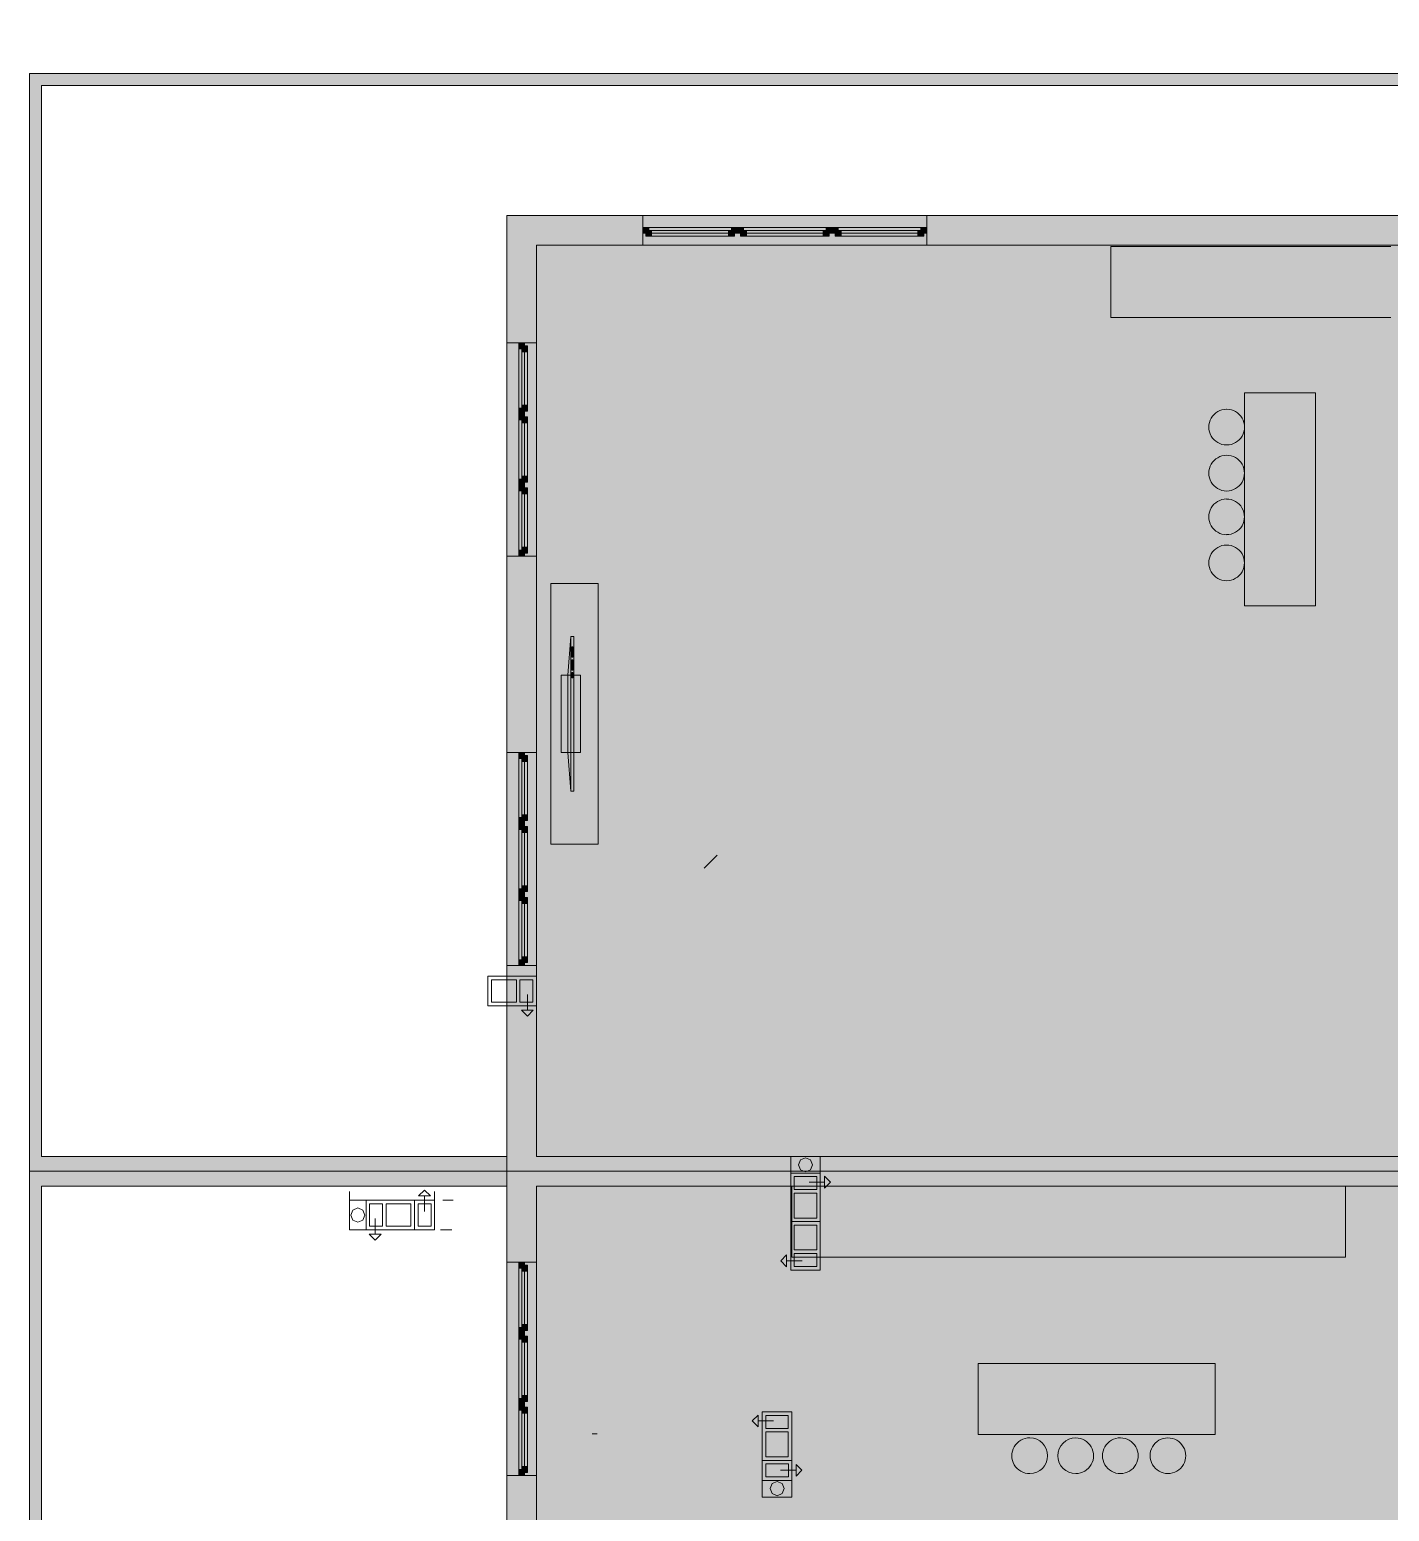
# Model space of a CAD drawing. Header units: centimetres. Extents: x -2733 to 2483, y -2206 to 1504.
# Drawn here: x -2198 to -1049, y -1092 to 160 of the extents above; entities that cross this region are included whole.
import ezdxf

# ---------------------------------------------------------------- set-up
doc = ezdxf.new("R2010")
doc.units = ezdxf.units.CM
for name, color, linetype, lineweight, true_color in [('kufiri i objektit', 7, 'Continuous', 0, 0xb36d4d), ('PDF_2D Drafting - General', 7, 'Continuous', 0, 0x7f7f7f), ('PDF_Equipment', 7, 'Continuous', 0, 0x6a6a6a), ('PDF_Muret', 7, 'Continuous', 0, 0x7f7f7f)]:
    doc.layers.add(name, color=color, linetype=linetype, lineweight=lineweight, true_color=true_color)
doc.layers.add('ndarjet-njesite', color=1, linetype='Continuous', lineweight=0)
doc.layers.add('PDF_Oxhaqet', color=7, linetype='Continuous', lineweight=0)

msp = doc.modelspace()

# ---------------------------------------------------------------- hatches: boundary and pattern name
at = {"layer": 'PDF_2D Drafting - General', "true_color": 0xf2f9ff, "transparency": 33554559}
msp.add_hatch(color=7, dxfattribs=at).paths.add_polyline_path([(283.9, 2.7), (296.4, 2.7), (296.4, -747.4), (283.9, -747.4), (-561.7, -747.4), (-561.7, -804.6), (-1794.7, -804.6), (-1794.7, -792.1), (-1794.7, 2.7)])
at = {"layer": 'PDF_2D Drafting - General', "true_color": 0xffffff, "transparency": 33554559}
for points in [[(-987.8, -409.2), (-1047.9, -409.2), (-1047.9, -83.5), (-1284.5, -83.5), (-1284.5, -23.5), (-1047.9, -23.5), (-987.8, -23.5)], [(-1186.7, -191.1), (-1194.2, -189.1), (-1199.7, -183.6), (-1201.7, -176), (-1199.7, -168.5), (-1194.2, -163), (-1186.7, -160.9), (-1179.1, -163), (-1173.6, -168.5), (-1171.6, -176), (-1173.6, -183.6), (-1179.1, -189.1)], [(-1186.7, -230), (-1194.2, -227.9), (-1199.7, -222.4), (-1201.7, -214.9), (-1199.7, -207.3), (-1194.2, -201.8), (-1186.7, -199.8), (-1179.1, -201.8), (-1173.6, -207.3), (-1171.6, -214.9), (-1173.6, -222.4), (-1179.1, -227.9)], [(-1186.7, -266.9), (-1194.2, -264.9), (-1199.7, -259.3), (-1201.7, -251.8), (-1199.7, -244.3), (-1194.2, -238.7), (-1186.7, -236.7), (-1179.1, -238.7), (-1173.6, -244.3), (-1171.6, -251.8), (-1173.6, -259.3), (-1179.1, -264.9)], [(-1186.7, -305.7), (-1194.2, -303.7), (-1199.7, -298.2), (-1201.7, -290.7), (-1199.7, -283.1), (-1194.2, -277.6), (-1186.7, -275.6), (-1179.1, -277.6), (-1173.6, -283.1), (-1171.6, -290.7), (-1173.6, -298.2), (-1179.1, -303.7)], [(-1086.2, -817.1), (-1086.2, -877.1), (-1494, -877.1), (-1554, -877.1), (-1554, -817.1)], [(-1353, -1059.9), (-1360.6, -1057.9), (-1366.1, -1052.4), (-1368.1, -1044.9), (-1366.1, -1037.3), (-1360.6, -1031.8), (-1353, -1029.8), (-1345.5, -1031.8), (-1339.9, -1037.3), (-1337.9, -1044.9), (-1339.9, -1052.4), (-1345.5, -1057.9)], [(-1314.1, -1059.9), (-1321.6, -1057.9), (-1327.2, -1052.4), (-1329.2, -1044.9), (-1327.2, -1037.3), (-1321.6, -1031.8), (-1314.1, -1029.8), (-1306.6, -1031.8), (-1301, -1037.3), (-1299, -1044.9), (-1301, -1052.4), (-1306.6, -1057.9)], [(-1276.4, -1059.9), (-1284, -1057.9), (-1289.5, -1052.4), (-1291.5, -1044.9), (-1289.5, -1037.3), (-1284, -1031.8), (-1276.4, -1029.8), (-1268.9, -1031.8), (-1263.4, -1037.3), (-1261.3, -1044.9), (-1263.4, -1052.4), (-1268.9, -1057.9)], [(-1236.3, -1059.9), (-1243.8, -1057.9), (-1249.3, -1052.4), (-1251.4, -1044.9), (-1249.3, -1037.3), (-1243.8, -1031.8), (-1236.3, -1029.8), (-1228.7, -1031.8), (-1223.2, -1037.3), (-1221.2, -1044.9), (-1223.2, -1052.4), (-1228.7, -1057.9)]]:
    msp.add_hatch(color=7, dxfattribs=at).paths.add_polyline_path(points)
at = {"layer": 'PDF_2D Drafting - General', "true_color": 0xfafafa, "transparency": 33554559}
msp.add_hatch(color=7, dxfattribs=at).paths.add_polyline_path([(-561.7, -804.6), (-561.7, -817.1), (-561.7, -928.1), (296.4, -928.1), (296.4, -1657.8), (-1794.7, -1657.8), (-1794.7, -804.6)])
at = {"layer": 'PDF_Equipment', "true_color": 0xffffff, "transparency": 33554559}
msp.add_hatch(color=7, dxfattribs=at).paths.add_polyline_path([(-1738.1, -483.4), (-1740.6, -483.4), (-1743.2, -450.8), (-1743.2, -385.6), (-1740.6, -353), (-1738.1, -353)])
at = {"layer": 'PDF_Muret', "true_color": 0xffffff, "transparency": 33554559}
for points in [[(-1679.9, -12.3), (-1679.9, -7.3), (-1674.9, -7.3), (-1674.9, -9.8), (-1677.4, -9.8), (-1677.4, -12.3)], [(-1607.4, -14.8), (-1672.4, -14.8), (-1672.4, -9.8), (-1674.9, -9.8), (-1674.9, -7.3), (-1604.9, -7.3), (-1604.9, -9.8), (-1607.4, -9.8)], [(-1599.9, -7.3), (-1599.9, -12.3), (-1602.4, -12.3), (-1602.4, -9.8), (-1604.9, -9.8), (-1604.9, -7.3)], [(-1599.9, -12.3), (-1599.9, -7.3), (-1594.9, -7.3), (-1594.9, -9.8), (-1597.4, -9.8), (-1597.4, -12.3)], [(-1527.4, -14.8), (-1592.4, -14.8), (-1592.4, -9.8), (-1594.9, -9.8), (-1594.9, -7.3), (-1524.9, -7.3), (-1524.9, -9.8), (-1527.4, -9.8)], [(-1519.9, -7.3), (-1519.9, -12.3), (-1522.4, -12.3), (-1522.4, -9.8), (-1524.9, -9.8), (-1524.9, -7.3)], [(-1519.9, -12.3), (-1519.9, -7.3), (-1514.9, -7.3), (-1514.9, -9.8), (-1517.4, -9.8), (-1517.4, -12.3)], [(-1447.4, -14.8), (-1512.4, -14.8), (-1512.4, -9.8), (-1514.9, -9.8), (-1514.9, -7.3), (-1444.9, -7.3), (-1444.9, -9.8), (-1447.4, -9.8)], [(-1439.9, -7.3), (-1439.9, -12.3), (-1442.4, -12.3), (-1442.4, -9.8), (-1444.9, -9.8), (-1444.9, -7.3)], [(-1779.7, -104.9), (-1779.7, -107.4), (-1782.2, -107.4), (-1782.2, -109.9), (-1784.7, -109.9), (-1784.7, -104.9)], [(-1777.2, -157.4), (-1782.2, -157.4), (-1782.2, -159.9), (-1784.7, -159.9), (-1784.7, -109.9), (-1782.2, -109.9), (-1782.2, -112.4), (-1777.2, -112.4)], [(-1784.7, -164.9), (-1784.7, -159.9), (-1782.2, -159.9), (-1782.2, -162.4), (-1779.7, -162.4), (-1779.7, -164.9)], [(-1779.7, -164.9), (-1779.7, -167.4), (-1782.2, -167.4), (-1782.2, -169.9), (-1784.7, -169.9), (-1784.7, -164.9)], [(-1777.2, -217.4), (-1782.2, -217.4), (-1782.2, -219.9), (-1784.7, -219.9), (-1784.7, -169.9), (-1782.2, -169.9), (-1782.2, -172.4), (-1777.2, -172.4)], [(-1784.7, -224.9), (-1784.7, -219.9), (-1782.2, -219.9), (-1782.2, -222.4), (-1779.7, -222.4), (-1779.7, -224.9)], [(-1779.7, -224.9), (-1779.7, -227.4), (-1782.2, -227.4), (-1782.2, -229.9), (-1784.7, -229.9), (-1784.7, -224.9)], [(-1777.2, -277.4), (-1782.2, -277.4), (-1782.2, -279.9), (-1784.7, -279.9), (-1784.7, -229.9), (-1782.2, -229.9), (-1782.2, -232.4), (-1777.2, -232.4)], [(-1784.7, -284.9), (-1784.7, -279.9), (-1782.2, -279.9), (-1782.2, -282.4), (-1779.7, -282.4), (-1779.7, -284.9)], [(-1784.7, -450.9), (-1779.7, -450.9), (-1779.7, -453.4), (-1782.2, -453.4), (-1782.2, -455.9), (-1784.7, -455.9)], [(-1777.2, -458.4), (-1777.2, -503.4), (-1782.2, -503.4), (-1782.2, -505.9), (-1784.7, -505.9), (-1784.7, -455.9), (-1782.2, -455.9), (-1782.2, -458.4)], [(-1779.7, -510.9), (-1784.7, -510.9), (-1784.7, -505.9), (-1782.2, -505.9), (-1782.2, -508.4), (-1779.7, -508.4)], [(-1784.7, -510.9), (-1779.7, -510.9), (-1779.7, -513.4), (-1782.2, -513.4), (-1782.2, -515.9), (-1784.7, -515.9)], [(-1777.2, -518.4), (-1777.2, -563.4), (-1782.2, -563.4), (-1782.2, -565.9), (-1784.7, -565.9), (-1784.7, -515.9), (-1782.2, -515.9), (-1782.2, -518.4)], [(-1779.7, -570.9), (-1784.7, -570.9), (-1784.7, -565.9), (-1782.2, -565.9), (-1782.2, -568.4), (-1779.7, -568.4)], [(-1784.7, -570.9), (-1779.7, -570.9), (-1779.7, -573.4), (-1782.2, -573.4), (-1782.2, -575.9), (-1784.7, -575.9)], [(-1777.2, -578.4), (-1777.2, -623.4), (-1782.2, -623.4), (-1782.2, -625.9), (-1784.7, -625.9), (-1784.7, -575.9), (-1782.2, -575.9), (-1782.2, -578.4)], [(-1779.7, -630.9), (-1784.7, -630.9), (-1784.7, -625.9), (-1782.2, -625.9), (-1782.2, -628.4), (-1779.7, -628.4)], [(-1779.7, -881.5), (-1779.7, -884), (-1782.2, -884), (-1782.2, -886.4), (-1784.7, -886.4), (-1784.7, -881.5)], [(-1777.2, -934), (-1782.2, -934), (-1782.2, -936.5), (-1784.7, -936.5), (-1784.7, -886.4), (-1782.2, -886.4), (-1782.2, -889), (-1777.2, -889)], [(-1784.7, -941.5), (-1784.7, -936.5), (-1782.2, -936.5), (-1782.2, -939), (-1779.7, -939), (-1779.7, -941.5)], [(-1779.7, -941.5), (-1779.7, -943.9), (-1782.2, -943.9), (-1782.2, -946.5), (-1784.7, -946.5), (-1784.7, -941.5)], [(-1777.2, -994), (-1782.2, -994), (-1782.2, -996.5), (-1784.7, -996.5), (-1784.7, -946.5), (-1782.2, -946.5), (-1782.2, -949), (-1777.2, -949)], [(-1784.7, -1001.4), (-1784.7, -996.5), (-1782.2, -996.5), (-1782.2, -999), (-1779.7, -999), (-1779.7, -1001.4)], [(-1779.7, -1001.4), (-1779.7, -1004), (-1782.2, -1004), (-1782.2, -1006.5), (-1784.7, -1006.5), (-1784.7, -1001.4)], [(-1777.2, -1054), (-1782.2, -1054), (-1782.2, -1056.5), (-1784.7, -1056.5), (-1784.7, -1006.5), (-1782.2, -1006.5), (-1782.2, -1009), (-1777.2, -1009)], [(-1784.7, -1061.5), (-1784.7, -1056.5), (-1782.2, -1056.5), (-1782.2, -1059), (-1779.7, -1059), (-1779.7, -1061.5)]]:
    msp.add_hatch(color=7, dxfattribs=at).paths.add_polyline_path(points)

# ---------------------------------------------------------------- linework, layer by layer
at = {"layer": 'kufiri i objektit', "lineweight": 5}
msp.add_lwpolyline([(293.9, 39.3), (293.9, 122.7), (-2197.9, 122.7), (-2197.9, -1778), (2482.6, -1778), (2482.6, 1504), (532.4, 1504), (532.4, 39.3)], close=True, dxfattribs=at)
at = {"layer": 'ndarjet-njesite'}
for points in [[(308.9, 2.7), (308.9, -747.4), (-561.7, -747.4), (-561.7, -804.6), (-1794.7, -804.6), (-1794.7, -792.1), (-1794.7, 2.7)], [(-561.7, -804.6), (-561.7, -817.1), (-561.7, -928.1), (296.4, -928.1), (296.4, -1657.8), (-1794.7, -1657.8), (-1794.7, -804.6), (-561.7, -804.6)]]:
    msp.add_lwpolyline(points, close=True, dxfattribs=at)
msp.add_lwpolyline([(-1794.7, -804.6), (-2197.9, -804.6)], dxfattribs=at)
at = {"layer": 'PDF_2D Drafting - General', "lineweight": 9}
for points in [[(-1794.7, 2.7), (-1794.7, -792.1)], [(283.9, 2.7), (-1794.7, 2.7)], [(-1284.5, -83.5), (-1284.5, -23.5)], [(-1284.5, -23.5), (-1047.9, -23.5)], [(-1047.9, -83.5), (-1284.5, -83.5)], [(-1171.5, -327.1), (-1171.5, -147.1)], [(-1171.5, -147.1), (-1111.5, -147.1)], [(-1111.5, -147.1), (-1111.5, -327.1)], [(-1757.5, -308.2), (-1757.5, -528.2)], [(-1717.5, -308.2), (-1757.5, -308.2)], [(-1717.5, -528.2), (-1717.5, -308.2)], [(-1111.5, -327.1), (-1171.5, -327.1)], [(-1757.5, -528.2), (-1717.5, -528.2)], [(-1794.7, -792.1), (-1794.7, -804.6)], [(-1794.7, -804.6), (-1794.7, -1657.8)], [(-561.7, -804.6), (-1794.7, -804.6)], [(-1794.7, -804.6), (-561.7, -804.6)], [(-1554, -817.1), (-1554, -877.1)], [(-1086.2, -817.1), (-1554, -817.1)], [(-1086.2, -877.1), (-1086.2, -817.1)], [(-1554, -877.1), (-1494, -877.1)], [(-1494, -877.1), (-1086.2, -877.1)], [(-1196.5, -967.1), (-1396.5, -967.1)], [(-1396.5, -967.1), (-1396.5, -1027.1)], [(-1196.5, -1027.1), (-1196.5, -967.1)], [(-1396.5, -1027.1), (-1196.5, -1027.1)]]:
    msp.add_lwpolyline(points, dxfattribs=at)
for centre, start, end in [((-1353, -1044.9), 270.0008, 89.9992), ((-1314.1, -1044.9), 90.0013, 269.9987)]:
    msp.add_arc(centre, 15.1, start, end, dxfattribs=at)
for centre, major_axis, ratio, start_param, end_param in [((-1186.7, -176), (0, 15.1), 0.99863, 6.28264, 9.425323), ((-1186.6, -176), (0, 15.1), 0.999224, 3.140658, 6.28412), ((-1186.7, -214.9), (1.5, -15), 0.998964, 3.039734, 6.181606), ((-1186.7, -214.9), (3.8, 14.6), 0.999599, 3.398994, 6.541517), ((-1186.7, -251.8), (-1.6, 15), 0.998968, 6.178607, 9.320469), ((-1186.7, -251.8), (4, 14.5), 0.999607, 3.412667, 6.555165), ((-1186.7, -290.7), (1.5, 15), 0.99896, 0.098876, 3.24076), ((-1186.7, -290.7), (-3.7, 14.6), 0.999591, 2.895686, 6.038232), ((-1353, -1044.9), (4, -14.6), 0.999659, 2.875878, 6.017847), ((-1314.1, -1044.9), (2.1, 14.9), 0.999324, 3.283928, 6.426245), ((-1276.4, -1044.9), (-3.6, 14.7), 0.999604, 6.042229, 9.18476), ((-1276.4, -1044.9), (1.4, 15), 0.998967, 3.236862, 6.378721), ((-1236.3, -1044.9), (3.7, -14.6), 0.999613, 2.89535, 6.037885), ((-1236.3, -1044.9), (1.4, 15), 0.998967, 3.236862, 6.378721)]:
    msp.add_ellipse(centre, major_axis=major_axis, ratio=ratio, start_param=start_param, end_param=end_param, dxfattribs=at)
at = {"layer": 'PDF_2D Drafting - General', "color": 7, "true_color": 0xffffff, "transparency": 33554559}
for points in [[(-1111.5, -147.1), (-1111.5, -327.1), (-1171.5, -147.1), (-1171.5, -327.1)], [(-1717.5, -308.2), (-1717.5, -528.2), (-1757.5, -308.2), (-1757.5, -528.2)], [(-1396.5, -967.1), (-1196.5, -967.1), (-1396.5, -1027.1), (-1196.5, -1027.1)]]:
    msp.add_solid(points, dxfattribs=at)
at = {"layer": 'PDF_Equipment', "lineweight": 13}
for points in [[(-1740.6, -353), (-1743.2, -385.6)], [(-1738.1, -353), (-1740.6, -353)], [(-1740.6, -483.4), (-1740.6, -353)], [(-1739.7, -370.4), (-1739.7, -361.7)], [(-1739.7, -361.7), (-1739.1, -361.7)], [(-1739.1, -361.7), (-1739.1, -370.4)], [(-1738.1, -483.4), (-1738.1, -353)], [(-1739.1, -370.4), (-1739.7, -370.4)], [(-1739.7, -381.3), (-1739.7, -372.6)], [(-1739.7, -372.6), (-1739.1, -372.6)], [(-1739.1, -372.6), (-1739.1, -381.3)], [(-1748.8, -385.6), (-1748.8, -450.8)], [(-1732.5, -385.6), (-1748.8, -385.6)], [(-1743.2, -385.6), (-1743.2, -450.8)], [(-1739.1, -381.3), (-1739.7, -381.3)], [(-1739.7, -387.8), (-1739.7, -383.4)], [(-1739.7, -383.4), (-1739.1, -383.4)], [(-1739.1, -387.8), (-1739.7, -387.8)], [(-1739.1, -383.4), (-1739.1, -387.8)], [(-1732.5, -450.8), (-1732.5, -385.6)], [(-1748.8, -450.8), (-1732.5, -450.8)], [(-1743.2, -450.8), (-1740.6, -483.4)], [(-1740.6, -483.4), (-1738.1, -483.4)]]:
    msp.add_lwpolyline(points, dxfattribs=at)
at = {"layer": 'PDF_Equipment', "color": 7, "true_color": 0xffffff, "transparency": 33554559}
msp.add_solid([(-1732.5, -450.8), (-1748.8, -450.8), (-1732.5, -385.6), (-1748.8, -385.6)], dxfattribs=at)
at = {"layer": 'PDF_Muret', "color": 251, "lineweight": 5, "true_color": 0x6a6a6a}
for points in [[(-2187.9, 112.7), (283.9, 112.7)], [(-2187.9, -792.1), (-2187.9, 112.7)], [(-1679.9, 2.7), (-1794.7, 2.7)], [(-1794.7, 2.7), (-1794.7, -104.9)], [(-1679.9, 2.7), (-1679.9, -7.3)], [(-1679.9, 2.7), (-1679.9, -7.3)], [(-1439.9, 2.7), (-1439.9, -7.3)], [(-856.1, 2.7), (-1439.9, 2.7)], [(-1439.9, 2.7), (-1439.9, -7.3)], [(-1679.9, -7.3), (-1679.9, -12.3)], [(-1679.9, -7.3), (-1679.9, -12.3)], [(-1679.9, -7.3), (-1679.9, -12.3)], [(-1679.9, -12.3), (-1679.9, -22.3)], [(-1679.9, -12.3), (-1679.9, -22.3)], [(-1439.9, -7.3), (-1439.9, -12.3)], [(-1439.9, -7.3), (-1439.9, -12.3)], [(-1439.9, -7.3), (-1439.9, -12.3)], [(-1439.9, -12.3), (-1439.9, -22.3)], [(-1439.9, -12.3), (-1439.9, -22.3)], [(-1769.7, -22.3), (-1679.9, -22.3)], [(-1769.7, -104.9), (-1769.7, -22.3)], [(-1439.9, -22.3), (-986.2, -22.3)], [(-1794.7, -104.9), (-1784.7, -104.9)], [(-1794.7, -104.9), (-1784.7, -104.9)], [(-1784.7, -104.9), (-1779.7, -104.9)], [(-1784.7, -104.9), (-1779.7, -104.9)], [(-1784.7, -104.9), (-1779.7, -104.9)], [(-1779.7, -104.9), (-1769.7, -104.9)], [(-1779.7, -104.9), (-1769.7, -104.9)], [(-1794.7, -284.9), (-1784.7, -284.9)], [(-1794.7, -284.9), (-1794.7, -450.9)], [(-1794.7, -284.9), (-1784.7, -284.9)], [(-1784.7, -284.9), (-1779.7, -284.9)], [(-1784.7, -284.9), (-1779.7, -284.9)], [(-1784.7, -284.9), (-1779.7, -284.9)], [(-1779.7, -284.9), (-1769.7, -284.9)], [(-1779.7, -284.9), (-1769.7, -284.9)], [(-1769.7, -450.9), (-1769.7, -284.9)], [(-1794.7, -450.9), (-1784.7, -450.9)], [(-1794.7, -450.9), (-1784.7, -450.9)], [(-1784.7, -450.9), (-1779.7, -450.9)], [(-1784.7, -450.9), (-1779.7, -450.9)], [(-1784.7, -450.9), (-1779.7, -450.9)], [(-1779.7, -450.9), (-1769.7, -450.9)], [(-1779.7, -450.9), (-1769.7, -450.9)], [(-1794.7, -630.9), (-1784.7, -630.9)], [(-1794.7, -630.9), (-1794.7, -792.1)], [(-1794.7, -630.9), (-1784.7, -630.9)], [(-1784.7, -630.9), (-1779.7, -630.9)], [(-1784.7, -630.9), (-1779.7, -630.9)], [(-1784.7, -630.9), (-1779.7, -630.9)], [(-1779.7, -630.9), (-1769.7, -630.9)], [(-1779.7, -630.9), (-1769.7, -630.9)], [(-1769.7, -792.1), (-1769.7, -630.9)], [(-1794.7, -792.1), (-2187.9, -792.1)], [(-986.2, -792.1), (-1769.7, -792.1)], [(-2187.9, -817.1), (-1794.7, -817.1)], [(-2187.9, -1768), (-2187.9, -817.1)], [(-1794.7, -817.1), (-1794.7, -881.5)], [(-1769.7, -817.1), (-986.2, -817.1)], [(-1769.7, -881.5), (-1769.7, -817.1)], [(-1794.7, -881.5), (-1784.7, -881.5)], [(-1794.7, -881.5), (-1784.7, -881.5)], [(-1784.7, -881.5), (-1779.7, -881.5)], [(-1784.7, -881.5), (-1779.7, -881.5)], [(-1784.7, -881.5), (-1779.7, -881.5)], [(-1779.7, -881.5), (-1769.7, -881.5)], [(-1779.7, -881.5), (-1769.7, -881.5)], [(-1794.7, -1061.5), (-1784.7, -1061.5)], [(-1794.7, -1061.5), (-1794.7, -1264.4)], [(-1794.7, -1061.5), (-1784.7, -1061.5)], [(-1784.7, -1061.5), (-1779.7, -1061.5)], [(-1784.7, -1061.5), (-1779.7, -1061.5)], [(-1784.7, -1061.5), (-1779.7, -1061.5)], [(-1779.7, -1061.5), (-1769.7, -1061.5)], [(-1779.7, -1061.5), (-1769.7, -1061.5)], [(-1769.7, -1264.4), (-1769.7, -1061.5)]]:
    msp.add_lwpolyline(points, dxfattribs=at)
at = {"layer": 'PDF_Muret', "lineweight": 5}
for points in [[(-1679.9, 2.7), (-1439.9, 2.7)], [(-1674.9, -7.3), (-1679.9, -7.3)], [(-1679.9, -12.3), (-1677.4, -12.3)], [(-1677.4, -12.3), (-1677.4, -9.8)], [(-1677.4, -9.8), (-1674.9, -9.8)], [(-1672.4, -9.8), (-1677.4, -9.8)], [(-1677.4, -9.8), (-1677.4, -14.8)], [(-1674.9, -9.8), (-1674.9, -7.3)], [(-1604.9, -7.3), (-1674.9, -7.3)], [(-1672.4, -14.8), (-1672.4, -9.8)], [(-1607.4, -9.8), (-1672.4, -9.8)], [(-1672.4, -12.3), (-1607.4, -12.3)], [(-1602.4, -9.8), (-1607.4, -9.8)], [(-1607.4, -9.8), (-1607.4, -14.8)], [(-1599.9, -7.3), (-1604.9, -7.3)], [(-1604.9, -7.3), (-1604.9, -9.8)], [(-1604.9, -9.8), (-1602.4, -9.8)], [(-1602.4, -9.8), (-1602.4, -12.3)], [(-1602.4, -14.8), (-1602.4, -9.8)], [(-1602.4, -12.3), (-1599.9, -12.3)], [(-1594.9, -7.3), (-1599.9, -7.3)], [(-1599.9, -12.3), (-1597.4, -12.3)], [(-1597.4, -12.3), (-1597.4, -9.8)], [(-1597.4, -9.8), (-1594.9, -9.8)], [(-1592.4, -9.8), (-1597.4, -9.8)], [(-1597.4, -9.8), (-1597.4, -14.8)], [(-1594.9, -9.8), (-1594.9, -7.3)], [(-1524.9, -7.3), (-1594.9, -7.3)], [(-1592.4, -14.8), (-1592.4, -9.8)], [(-1527.4, -9.8), (-1592.4, -9.8)], [(-1592.4, -12.3), (-1527.4, -12.3)], [(-1522.4, -9.8), (-1527.4, -9.8)], [(-1527.4, -9.8), (-1527.4, -14.8)], [(-1519.9, -7.3), (-1524.9, -7.3)], [(-1524.9, -7.3), (-1524.9, -9.8)], [(-1524.9, -9.8), (-1522.4, -9.8)], [(-1522.4, -9.8), (-1522.4, -12.3)], [(-1522.4, -14.8), (-1522.4, -9.8)], [(-1522.4, -12.3), (-1519.9, -12.3)], [(-1514.9, -7.3), (-1519.9, -7.3)], [(-1519.9, -12.3), (-1517.4, -12.3)], [(-1517.4, -12.3), (-1517.4, -9.8)], [(-1517.4, -9.8), (-1514.9, -9.8)], [(-1512.4, -9.8), (-1517.4, -9.8)], [(-1517.4, -9.8), (-1517.4, -14.8)], [(-1514.9, -9.8), (-1514.9, -7.3)], [(-1444.9, -7.3), (-1514.9, -7.3)], [(-1512.4, -14.8), (-1512.4, -9.8)], [(-1447.4, -9.8), (-1512.4, -9.8)], [(-1512.4, -12.3), (-1447.4, -12.3)], [(-1442.4, -9.8), (-1447.4, -9.8)], [(-1447.4, -9.8), (-1447.4, -14.8)], [(-1439.9, -7.3), (-1444.9, -7.3)], [(-1444.9, -7.3), (-1444.9, -9.8)], [(-1444.9, -9.8), (-1442.4, -9.8)], [(-1442.4, -9.8), (-1442.4, -12.3)], [(-1442.4, -14.8), (-1442.4, -9.8)], [(-1442.4, -12.3), (-1439.9, -12.3)], [(-1679.9, -22.3), (-1439.9, -22.3)], [(-1677.4, -14.8), (-1672.4, -14.8)], [(-1672.4, -14.8), (-1607.4, -14.8)], [(-1672.4, -14.8), (-1607.4, -14.8)], [(-1607.4, -14.8), (-1602.4, -14.8)], [(-1597.4, -14.8), (-1592.4, -14.8)], [(-1592.4, -14.8), (-1527.4, -14.8)], [(-1592.4, -14.8), (-1527.4, -14.8)], [(-1527.4, -14.8), (-1522.4, -14.8)], [(-1517.4, -14.8), (-1512.4, -14.8)], [(-1512.4, -14.8), (-1447.4, -14.8)], [(-1512.4, -14.8), (-1447.4, -14.8)], [(-1447.4, -14.8), (-1442.4, -14.8)], [(-1794.7, -104.9), (-1794.7, -284.9)], [(-1784.7, -109.9), (-1784.7, -104.9)], [(-1782.2, -109.9), (-1784.7, -109.9)], [(-1784.7, -159.9), (-1784.7, -109.9)], [(-1779.7, -107.4), (-1782.2, -107.4)], [(-1782.2, -107.4), (-1782.2, -109.9)], [(-1782.2, -112.4), (-1782.2, -107.4)], [(-1782.2, -107.4), (-1777.2, -107.4)], [(-1777.2, -112.4), (-1782.2, -112.4)], [(-1782.2, -157.4), (-1782.2, -112.4)], [(-1779.7, -104.9), (-1779.7, -107.4)], [(-1779.7, -112.4), (-1779.7, -157.4)], [(-1777.2, -107.4), (-1777.2, -112.4)], [(-1777.2, -112.4), (-1777.2, -157.4)], [(-1777.2, -112.4), (-1777.2, -157.4)], [(-1769.7, -104.9), (-1769.7, -284.9)], [(-1784.7, -164.9), (-1784.7, -159.9)], [(-1784.7, -159.9), (-1782.2, -159.9)], [(-1782.2, -162.4), (-1782.2, -157.4)], [(-1782.2, -157.4), (-1777.2, -157.4)], [(-1782.2, -159.9), (-1782.2, -162.4)], [(-1782.2, -162.4), (-1779.7, -162.4)], [(-1777.2, -162.4), (-1782.2, -162.4)], [(-1779.7, -162.4), (-1779.7, -164.9)], [(-1777.2, -157.4), (-1777.2, -162.4)], [(-1784.7, -169.9), (-1784.7, -164.9)], [(-1782.2, -169.9), (-1784.7, -169.9)], [(-1784.7, -219.9), (-1784.7, -169.9)], [(-1779.7, -167.4), (-1782.2, -167.4)], [(-1782.2, -167.4), (-1782.2, -169.9)], [(-1782.2, -172.4), (-1782.2, -167.4)], [(-1782.2, -167.4), (-1777.2, -167.4)], [(-1777.2, -172.4), (-1782.2, -172.4)], [(-1782.2, -217.4), (-1782.2, -172.4)], [(-1779.7, -164.9), (-1779.7, -167.4)], [(-1779.7, -172.4), (-1779.7, -217.4)], [(-1777.2, -167.4), (-1777.2, -172.4)], [(-1777.2, -172.4), (-1777.2, -217.4)], [(-1777.2, -172.4), (-1777.2, -217.4)], [(-1784.7, -224.9), (-1784.7, -219.9)], [(-1784.7, -219.9), (-1782.2, -219.9)], [(-1784.7, -229.9), (-1784.7, -224.9)], [(-1782.2, -222.4), (-1782.2, -217.4)], [(-1782.2, -217.4), (-1777.2, -217.4)], [(-1782.2, -219.9), (-1782.2, -222.4)], [(-1782.2, -222.4), (-1779.7, -222.4)], [(-1777.2, -222.4), (-1782.2, -222.4)], [(-1779.7, -222.4), (-1779.7, -224.9)], [(-1779.7, -224.9), (-1779.7, -227.4)], [(-1777.2, -217.4), (-1777.2, -222.4)], [(-1782.2, -229.9), (-1784.7, -229.9)], [(-1784.7, -279.9), (-1784.7, -229.9)], [(-1779.7, -227.4), (-1782.2, -227.4)], [(-1782.2, -227.4), (-1782.2, -229.9)], [(-1782.2, -232.4), (-1782.2, -227.4)], [(-1782.2, -227.4), (-1777.2, -227.4)], [(-1777.2, -232.4), (-1782.2, -232.4)], [(-1782.2, -277.4), (-1782.2, -232.4)], [(-1779.7, -232.4), (-1779.7, -277.4)], [(-1777.2, -227.4), (-1777.2, -232.4)], [(-1777.2, -232.4), (-1777.2, -277.4)], [(-1777.2, -232.4), (-1777.2, -277.4)], [(-1784.7, -284.9), (-1784.7, -279.9)], [(-1784.7, -279.9), (-1782.2, -279.9)], [(-1782.2, -282.4), (-1782.2, -277.4)], [(-1782.2, -277.4), (-1777.2, -277.4)], [(-1782.2, -279.9), (-1782.2, -282.4)], [(-1782.2, -282.4), (-1779.7, -282.4)], [(-1777.2, -282.4), (-1782.2, -282.4)], [(-1779.7, -282.4), (-1779.7, -284.9)], [(-1777.2, -277.4), (-1777.2, -282.4)], [(-1794.7, -630.9), (-1794.7, -450.9)], [(-1784.7, -450.9), (-1784.7, -455.9)], [(-1784.7, -455.9), (-1782.2, -455.9)], [(-1784.7, -455.9), (-1784.7, -505.9)], [(-1782.2, -455.9), (-1782.2, -453.4)], [(-1782.2, -453.4), (-1779.7, -453.4)], [(-1782.2, -453.4), (-1782.2, -458.4)], [(-1777.2, -453.4), (-1782.2, -453.4)], [(-1782.2, -458.4), (-1777.2, -458.4)], [(-1782.2, -458.4), (-1782.2, -503.4)], [(-1779.7, -453.4), (-1779.7, -450.9)], [(-1779.7, -503.4), (-1779.7, -458.4)], [(-1777.2, -458.4), (-1777.2, -453.4)], [(-1777.2, -503.4), (-1777.2, -458.4)], [(-1777.2, -503.4), (-1777.2, -458.4)], [(-1769.7, -630.9), (-1769.7, -450.9)], [(-1782.2, -505.9), (-1784.7, -505.9)], [(-1784.7, -505.9), (-1784.7, -510.9)], [(-1784.7, -510.9), (-1784.7, -515.9)], [(-1777.2, -503.4), (-1782.2, -503.4)], [(-1782.2, -503.4), (-1782.2, -508.4)], [(-1782.2, -508.4), (-1782.2, -505.9)], [(-1779.7, -508.4), (-1782.2, -508.4)], [(-1782.2, -508.4), (-1777.2, -508.4)], [(-1779.7, -510.9), (-1779.7, -508.4)], [(-1779.7, -513.4), (-1779.7, -510.9)], [(-1777.2, -508.4), (-1777.2, -503.4)], [(-1784.7, -515.9), (-1782.2, -515.9)], [(-1784.7, -515.9), (-1784.7, -565.9)], [(-1782.2, -515.9), (-1782.2, -513.4)], [(-1782.2, -513.4), (-1779.7, -513.4)], [(-1782.2, -513.4), (-1782.2, -518.4)], [(-1777.2, -513.4), (-1782.2, -513.4)], [(-1782.2, -518.4), (-1777.2, -518.4)], [(-1782.2, -518.4), (-1782.2, -563.4)], [(-1779.7, -563.4), (-1779.7, -518.4)], [(-1777.2, -518.4), (-1777.2, -513.4)], [(-1777.2, -563.4), (-1777.2, -518.4)], [(-1777.2, -563.4), (-1777.2, -518.4)], [(-1782.2, -565.9), (-1784.7, -565.9)], [(-1784.7, -565.9), (-1784.7, -570.9)], [(-1784.7, -570.9), (-1784.7, -575.9)], [(-1777.2, -563.4), (-1782.2, -563.4)], [(-1782.2, -563.4), (-1782.2, -568.4)], [(-1782.2, -568.4), (-1782.2, -565.9)], [(-1779.7, -568.4), (-1782.2, -568.4)], [(-1782.2, -568.4), (-1777.2, -568.4)], [(-1782.2, -575.9), (-1782.2, -573.4)], [(-1782.2, -573.4), (-1779.7, -573.4)], [(-1782.2, -573.4), (-1782.2, -578.4)], [(-1777.2, -573.4), (-1782.2, -573.4)], [(-1779.7, -570.9), (-1779.7, -568.4)], [(-1779.7, -573.4), (-1779.7, -570.9)], [(-1777.2, -568.4), (-1777.2, -563.4)], [(-1777.2, -578.4), (-1777.2, -573.4)], [(-1784.7, -575.9), (-1782.2, -575.9)], [(-1784.7, -575.9), (-1784.7, -625.9)], [(-1782.2, -578.4), (-1777.2, -578.4)], [(-1782.2, -578.4), (-1782.2, -623.4)], [(-1779.7, -623.4), (-1779.7, -578.4)], [(-1777.2, -623.4), (-1777.2, -578.4)], [(-1777.2, -623.4), (-1777.2, -578.4)], [(-1777.2, -623.4), (-1782.2, -623.4)], [(-1782.2, -623.4), (-1782.2, -628.4)], [(-1777.2, -628.4), (-1777.2, -623.4)], [(-1782.2, -625.9), (-1784.7, -625.9)], [(-1784.7, -625.9), (-1784.7, -630.9)], [(-1782.2, -628.4), (-1782.2, -625.9)], [(-1779.7, -628.4), (-1782.2, -628.4)], [(-1782.2, -628.4), (-1777.2, -628.4)], [(-1779.7, -630.9), (-1779.7, -628.4)], [(-1794.7, -881.5), (-1794.7, -1061.5)], [(-1784.7, -886.4), (-1784.7, -881.5)], [(-1782.2, -886.4), (-1784.7, -886.4)], [(-1784.7, -936.5), (-1784.7, -886.4)], [(-1779.7, -884), (-1782.2, -884)], [(-1782.2, -884), (-1782.2, -886.4)], [(-1782.2, -889), (-1782.2, -884)], [(-1782.2, -884), (-1777.2, -884)], [(-1779.7, -881.5), (-1779.7, -884)], [(-1777.2, -884), (-1777.2, -889)], [(-1769.7, -881.5), (-1769.7, -1061.5)], [(-1777.2, -889), (-1782.2, -889)], [(-1782.2, -934), (-1782.2, -889)], [(-1779.7, -889), (-1779.7, -934)], [(-1777.2, -889), (-1777.2, -934)], [(-1777.2, -889), (-1777.2, -934)], [(-1784.7, -941.5), (-1784.7, -936.5)], [(-1784.7, -936.5), (-1782.2, -936.5)], [(-1782.2, -939), (-1782.2, -934)], [(-1782.2, -934), (-1777.2, -934)], [(-1782.2, -936.5), (-1782.2, -939)], [(-1777.2, -934), (-1777.2, -939)], [(-1784.7, -946.5), (-1784.7, -941.5)], [(-1782.2, -946.5), (-1784.7, -946.5)], [(-1784.7, -996.5), (-1784.7, -946.5)], [(-1782.2, -939), (-1779.7, -939)], [(-1777.2, -939), (-1782.2, -939)], [(-1779.7, -943.9), (-1782.2, -943.9)], [(-1782.2, -943.9), (-1782.2, -946.5)], [(-1782.2, -949), (-1782.2, -943.9)], [(-1782.2, -943.9), (-1777.2, -943.9)], [(-1777.2, -949), (-1782.2, -949)], [(-1782.2, -994), (-1782.2, -949)], [(-1779.7, -939), (-1779.7, -941.5)], [(-1779.7, -941.5), (-1779.7, -943.9)], [(-1779.7, -949), (-1779.7, -994)], [(-1777.2, -943.9), (-1777.2, -949)], [(-1777.2, -949), (-1777.2, -994)], [(-1777.2, -949), (-1777.2, -994)], [(-1784.7, -1001.4), (-1784.7, -996.5)], [(-1784.7, -996.5), (-1782.2, -996.5)], [(-1782.2, -999), (-1782.2, -994)], [(-1782.2, -994), (-1777.2, -994)], [(-1782.2, -996.5), (-1782.2, -999)], [(-1782.2, -999), (-1779.7, -999)], [(-1777.2, -999), (-1782.2, -999)], [(-1779.7, -999), (-1779.7, -1001.4)], [(-1777.2, -994), (-1777.2, -999)], [(-1784.7, -1006.5), (-1784.7, -1001.4)], [(-1782.2, -1006.5), (-1784.7, -1006.5)], [(-1784.7, -1056.5), (-1784.7, -1006.5)], [(-1779.7, -1004), (-1782.2, -1004)], [(-1782.2, -1004), (-1782.2, -1006.5)], [(-1782.2, -1009), (-1782.2, -1004)], [(-1782.2, -1004), (-1777.2, -1004)], [(-1777.2, -1009), (-1782.2, -1009)], [(-1782.2, -1054), (-1782.2, -1009)], [(-1779.7, -1001.4), (-1779.7, -1004)], [(-1779.7, -1009), (-1779.7, -1054)], [(-1777.2, -1004), (-1777.2, -1009)], [(-1777.2, -1009), (-1777.2, -1054)], [(-1777.2, -1009), (-1777.2, -1054)], [(-1784.7, -1061.5), (-1784.7, -1056.5)], [(-1784.7, -1056.5), (-1782.2, -1056.5)], [(-1782.2, -1059), (-1782.2, -1054)], [(-1782.2, -1054), (-1777.2, -1054)], [(-1782.2, -1056.5), (-1782.2, -1059)], [(-1782.2, -1059), (-1779.7, -1059)], [(-1777.2, -1059), (-1782.2, -1059)], [(-1779.7, -1059), (-1779.7, -1061.5)], [(-1777.2, -1054), (-1777.2, -1059)]]:
    msp.add_lwpolyline(points, dxfattribs=at)
at = {"layer": 'PDF_Muret', "color": 7, "true_color": 0xffffff, "transparency": 33554559}
for points in [[(293.9, 122.7), (283.9, 112.7), (-2197.9, 122.7), (-2187.9, 112.7)], [(-2197.9, 122.7), (-2187.9, 112.7), (-2197.9, -1778), (-2187.9, -1768)], [(-1794.7, 2.7), (-1679.9, 2.7), (-1769.7, -22.3), (-1679.9, -22.3)], [(-1794.7, 2.7), (-1769.7, -22.3), (-1794.7, -104.9), (-1769.7, -104.9)], [(-1439.9, 2.7), (-1439.9, -22.3), (-1679.9, 2.7), (-1679.9, -22.3)], [(-1439.9, 2.7), (-856.1, 2.7), (-1439.9, -22.3), (-856.1, -22.3)], [(-1677.4, -14.8), (-1677.4, -9.8), (-1672.4, -14.8), (-1672.4, -9.8)], [(-1607.4, -9.8), (-1607.4, -14.8), (-1672.4, -9.8), (-1672.4, -14.8)], [(-1602.4, -9.8), (-1602.4, -14.8), (-1607.4, -9.8), (-1607.4, -14.8)], [(-1597.4, -14.8), (-1597.4, -9.8), (-1592.4, -14.8), (-1592.4, -9.8)], [(-1527.4, -9.8), (-1527.4, -14.8), (-1592.4, -9.8), (-1592.4, -14.8)], [(-1522.4, -9.8), (-1522.4, -14.8), (-1527.4, -9.8), (-1527.4, -14.8)], [(-1517.4, -14.8), (-1517.4, -9.8), (-1512.4, -14.8), (-1512.4, -9.8)], [(-1447.4, -9.8), (-1447.4, -14.8), (-1512.4, -9.8), (-1512.4, -14.8)], [(-1442.4, -9.8), (-1442.4, -14.8), (-1447.4, -9.8), (-1447.4, -14.8)], [(-1794.7, -284.9), (-1794.7, -104.9), (-1769.7, -284.9), (-1769.7, -104.9)], [(-1777.2, -107.4), (-1777.2, -112.4), (-1782.2, -107.4), (-1782.2, -112.4)], [(-1782.2, -157.4), (-1782.2, -112.4), (-1777.2, -157.4), (-1777.2, -112.4)], [(-1782.2, -162.4), (-1782.2, -157.4), (-1777.2, -162.4), (-1777.2, -157.4)], [(-1777.2, -167.4), (-1777.2, -172.4), (-1782.2, -167.4), (-1782.2, -172.4)], [(-1782.2, -217.4), (-1782.2, -172.4), (-1777.2, -217.4), (-1777.2, -172.4)], [(-1782.2, -222.4), (-1782.2, -217.4), (-1777.2, -222.4), (-1777.2, -217.4)], [(-1777.2, -227.4), (-1777.2, -232.4), (-1782.2, -227.4), (-1782.2, -232.4)], [(-1782.2, -277.4), (-1782.2, -232.4), (-1777.2, -277.4), (-1777.2, -232.4)], [(-1794.7, -450.9), (-1794.7, -284.9), (-1769.7, -450.9), (-1769.7, -284.9)], [(-1782.2, -282.4), (-1782.2, -277.4), (-1777.2, -282.4), (-1777.2, -277.4)], [(-1794.7, -450.9), (-1769.7, -450.9), (-1794.7, -630.9), (-1769.7, -630.9)], [(-1782.2, -453.4), (-1777.2, -453.4), (-1782.2, -458.4), (-1777.2, -458.4)], [(-1782.2, -458.4), (-1777.2, -458.4), (-1782.2, -503.4), (-1777.2, -503.4)], [(-1777.2, -508.4), (-1782.2, -508.4), (-1777.2, -503.4), (-1782.2, -503.4)], [(-1782.2, -513.4), (-1777.2, -513.4), (-1782.2, -518.4), (-1777.2, -518.4)], [(-1782.2, -518.4), (-1777.2, -518.4), (-1782.2, -563.4), (-1777.2, -563.4)], [(-1777.2, -568.4), (-1782.2, -568.4), (-1777.2, -563.4), (-1782.2, -563.4)], [(-1782.2, -573.4), (-1777.2, -573.4), (-1782.2, -578.4), (-1777.2, -578.4)], [(-1782.2, -578.4), (-1777.2, -578.4), (-1782.2, -623.4), (-1777.2, -623.4)], [(-1777.2, -628.4), (-1782.2, -628.4), (-1777.2, -623.4), (-1782.2, -623.4)], [(-1794.7, -881.5), (-1794.7, -630.9), (-1769.7, -881.5), (-1769.7, -630.9)], [(-1794.7, -817.1), (-2187.9, -817.1), (-1794.7, -792.1), (-2187.9, -792.1)], [(-986.2, -817.1), (-1769.7, -817.1), (-986.2, -792.1), (-1769.7, -792.1)], [(-1794.7, -1061.5), (-1794.7, -881.5), (-1769.7, -1061.5), (-1769.7, -881.5)], [(-1777.2, -884), (-1777.2, -889), (-1782.2, -884), (-1782.2, -889)], [(-1782.2, -934), (-1782.2, -889), (-1777.2, -934), (-1777.2, -889)], [(-1782.2, -939), (-1782.2, -934), (-1777.2, -939), (-1777.2, -934)], [(-1777.2, -943.9), (-1777.2, -949), (-1782.2, -943.9), (-1782.2, -949)], [(-1782.2, -994), (-1782.2, -949), (-1777.2, -994), (-1777.2, -949)], [(-1782.2, -999), (-1782.2, -994), (-1777.2, -999), (-1777.2, -994)], [(-1777.2, -1004), (-1777.2, -1009), (-1782.2, -1004), (-1782.2, -1009)], [(-1782.2, -1054), (-1782.2, -1009), (-1777.2, -1054), (-1777.2, -1009)], [(-1794.7, -1264.4), (-1794.7, -1061.5), (-1769.7, -1264.4), (-1769.7, -1061.5)], [(-1782.2, -1059), (-1782.2, -1054), (-1777.2, -1059), (-1777.2, -1054)]]:
    msp.add_solid(points, dxfattribs=at)
at = {"layer": 'PDF_Oxhaqet', "lineweight": 9}
for points in [[(-1628.1, -548.6), (-1617.1, -537.5)], [(-1810.7, -664.9), (-1810.7, -639.9)], [(-1810.7, -639.9), (-1769.7, -639.9)], [(-1807.7, -661.9), (-1807.7, -642.9)], [(-1807.7, -642.9), (-1786.7, -642.9)], [(-1786.7, -642.9), (-1786.7, -661.9)], [(-1783.7, -642.9), (-1783.7, -661.9)], [(-1783.7, -642.9), (-1772.7, -642.9)], [(-1772.7, -642.9), (-1772.7, -661.9)], [(-1769.7, -639.9), (-1769.7, -664.9)], [(-1786.7, -661.9), (-1807.7, -661.9)], [(-1772.7, -661.9), (-1783.7, -661.9)], [(-1777.4, -655.4), (-1777.4, -668.5)], [(-1769.7, -664.9), (-1810.7, -664.9)], [(-1777.4, -673.5), (-1782.4, -668.5)], [(-1782.4, -668.5), (-1772.4, -668.5)], [(-1777.4, -673.5), (-1772.4, -668.5)], [(-1529.9, -792.1), (-1554.9, -792.1)], [(-1554.9, -792.1), (-1554.9, -806.1)], [(-1546.6, -795), (-1548.4, -799.2)], [(-1548.4, -799.2), (-1546.6, -803.4)], [(-1542.4, -793.2), (-1546.6, -795)], [(-1538.1, -795), (-1542.4, -793.2)], [(-1536.4, -799.2), (-1538.1, -795)], [(-1538.1, -803.4), (-1536.4, -799.2)], [(-1529.9, -806.1), (-1529.9, -792.1)], [(-1554.9, -847.1), (-1554.9, -806.1)], [(-1554.9, -806.1), (-1529.9, -806.1)], [(-1551.9, -809.1), (-1532.9, -809.1)], [(-1551.9, -820.1), (-1551.9, -809.1)], [(-1546.6, -803.4), (-1542.4, -805.2)], [(-1542.4, -805.2), (-1538.1, -803.4)], [(-1532.9, -809.1), (-1532.9, -820.1)], [(-1529.9, -806.1), (-1529.9, -847.1)], [(-1521.3, -813.8), (-1526.3, -808.8)], [(-1526.3, -818.8), (-1526.3, -808.8)], [(-1864.3, -820.5), (-1869.3, -825.5)], [(-1859.3, -825.5), (-1869.3, -825.5)], [(-1864.3, -820.5), (-1859.3, -825.5)], [(-1864.3, -838.7), (-1864.3, -825.5)], [(-1551.9, -820.1), (-1532.9, -820.1)], [(-1551.9, -823.1), (-1532.9, -823.1)], [(-1551.9, -844.1), (-1551.9, -823.1)], [(-1539.4, -813.8), (-1526.3, -813.8)], [(-1532.9, -823.1), (-1532.9, -844.1)], [(-1521.3, -813.8), (-1526.3, -818.8)], [(-1913.7, -829.1), (-1927.7, -829.1)], [(-1927.7, -829.1), (-1927.7, -854.1)], [(-1924.8, -837.4), (-1926.6, -841.6)], [(-1920.6, -835.6), (-1924.8, -837.4)], [(-1916.3, -837.4), (-1920.6, -835.6)], [(-1914.6, -841.6), (-1916.3, -837.4)], [(-1872.7, -829.1), (-1913.7, -829.1)], [(-1913.7, -829.1), (-1913.7, -854.1)], [(-1910.7, -832.1), (-1910.7, -851.1)], [(-1899.7, -832.1), (-1910.7, -832.1)], [(-1899.7, -832.1), (-1899.7, -851.1)], [(-1896.7, -832.1), (-1896.7, -851.1)], [(-1875.7, -832.1), (-1896.7, -832.1)], [(-1875.7, -851.1), (-1875.7, -832.1)], [(-1872.7, -854.1), (-1872.7, -829.1)], [(-1872.7, -829.1), (-1855.7, -829.1)], [(-1869.7, -832.1), (-1869.7, -851.1)], [(-1858.7, -832.1), (-1869.7, -832.1)], [(-1858.7, -832.1), (-1858.7, -851.1)], [(-1855.7, -829.1), (-1855.7, -854.1)], [(-1926.6, -841.6), (-1924.8, -845.8)], [(-1924.8, -845.8), (-1920.6, -847.6)], [(-1920.6, -847.6), (-1916.3, -845.8)], [(-1916.3, -845.8), (-1914.6, -841.6)], [(-1910.7, -851.1), (-1899.7, -851.1)], [(-1905.9, -844.5), (-1905.9, -857.7)], [(-1896.7, -851.1), (-1875.7, -851.1)], [(-1869.7, -851.1), (-1858.7, -851.1)], [(-1529.9, -847.1), (-1554.9, -847.1)], [(-1554.9, -888.1), (-1554.9, -847.1)], [(-1554.9, -847.1), (-1529.9, -847.1)], [(-1532.9, -844.1), (-1551.9, -844.1)], [(-1551.9, -850.1), (-1532.9, -850.1)], [(-1551.9, -871.1), (-1551.9, -850.1)], [(-1532.9, -850.1), (-1532.9, -871.1)], [(-1529.9, -847.1), (-1529.9, -888.1)], [(-1927.7, -854.1), (-1913.7, -854.1)], [(-1913.7, -854.1), (-1872.7, -854.1)], [(-1905.9, -862.7), (-1910.9, -857.7)], [(-1910.9, -857.7), (-1900.9, -857.7)], [(-1905.9, -862.7), (-1900.9, -857.7)], [(-1855.7, -854.1), (-1872.7, -854.1)], [(-1563.4, -880.3), (-1558.4, -875.3)], [(-1558.4, -875.3), (-1558.4, -885.3)], [(-1532.9, -871.1), (-1551.9, -871.1)], [(-1532.9, -874.1), (-1551.9, -874.1)], [(-1551.9, -885.1), (-1551.9, -874.1)], [(-1532.9, -874.1), (-1532.9, -885.1)], [(-1563.4, -880.3), (-1558.4, -885.3)], [(-1545.3, -880.3), (-1558.4, -880.3)], [(-1529.9, -888.1), (-1554.9, -888.1)], [(-1532.9, -885.1), (-1551.9, -885.1)], [(-1587.5, -1015.5), (-1582.5, -1010.6)], [(-1582.5, -1010.6), (-1582.5, -1020.6)], [(-1579, -1007.8), (-1579, -1048.8)], [(-1554, -1007.8), (-1579, -1007.8)], [(-1557, -1010.8), (-1576, -1010.8)], [(-1576, -1010.8), (-1576, -1021.8)], [(-1557, -1021.8), (-1557, -1010.8)], [(-1554, -1048.8), (-1554, -1007.8)], [(-1722.7, -1026.3), (-1718.5, -1026.3)], [(-1587.5, -1015.5), (-1582.5, -1020.6)], [(-1569.4, -1015.5), (-1582.5, -1015.5)], [(-1557, -1021.8), (-1576, -1021.8)], [(-1557, -1024.8), (-1576, -1024.8)], [(-1576, -1024.8), (-1576, -1045.8)], [(-1557, -1045.8), (-1557, -1024.8)], [(-1579, -1048.8), (-1554, -1048.8)], [(-1579, -1065.8), (-1579, -1048.8)], [(-1576, -1045.8), (-1557, -1045.8)], [(-1554, -1048.8), (-1554, -1065.8)], [(-1556.9, -1051.8), (-1575.9, -1051.8)], [(-1575.9, -1051.8), (-1575.9, -1062.8)], [(-1556.9, -1062.8), (-1575.9, -1062.8)], [(-1563.5, -1057.2), (-1550.4, -1057.2)], [(-1556.9, -1062.8), (-1556.9, -1051.8)], [(-1545.4, -1057.2), (-1550.4, -1052.2)], [(-1550.4, -1062.2), (-1550.4, -1052.2)], [(-1545.4, -1057.2), (-1550.4, -1062.2)], [(-1578.9, -1079.8), (-1579, -1065.8)], [(-1554, -1065.8), (-1579, -1065.8)], [(-1570.7, -1068.5), (-1572.4, -1072.7)], [(-1572.4, -1072.7), (-1570.7, -1076.9)], [(-1566.5, -1066.7), (-1570.7, -1068.5)], [(-1562.2, -1068.5), (-1566.5, -1066.7)], [(-1560.5, -1072.7), (-1562.2, -1068.5)], [(-1562.2, -1076.9), (-1560.5, -1072.7)], [(-1554, -1065.8), (-1554, -1079.8)], [(-1554, -1079.8), (-1578.9, -1079.8)], [(-1570.7, -1076.9), (-1566.5, -1078.7)], [(-1566.5, -1078.7), (-1562.2, -1076.9)]]:
    msp.add_lwpolyline(points, dxfattribs=at)
at = {"layer": 'PDF_Oxhaqet', "color": 8, "lineweight": 5, "true_color": 0x7f7f7f}
for points in [[(-1927.7, -829.1), (-1927.7, -821.8)], [(-1855.7, -829.1), (-1855.7, -821.8)], [(-1848.9, -829.1), (-1840.2, -829.1)], [(-1850.8, -854.1), (-1841.2, -854.1)]]:
    msp.add_lwpolyline(points, dxfattribs=at)

doc.saveas('drawing.dxf')
